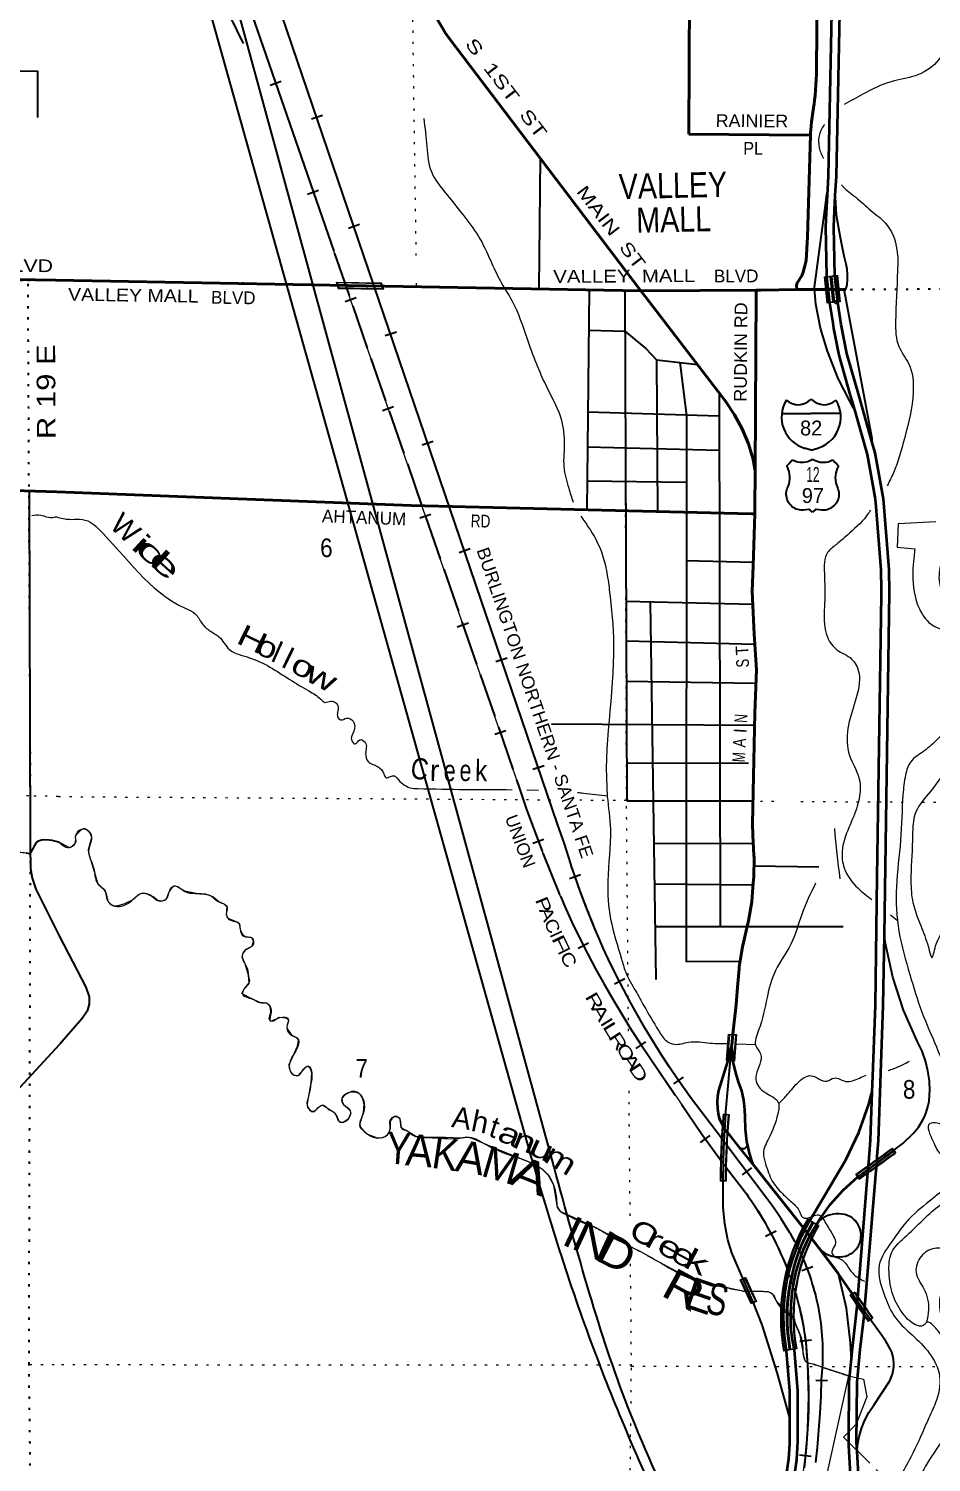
# Model space of a CAD drawing. Header units: feet. Extents: x -6 to 252658, y -374658 to -170635.
# Drawn here: x 125950 to 134456, y -353948 to -340437 of the extents above; entities that cross this region are included whole.
import ezdxf
from ezdxf.enums import TextEntityAlignment as Align

# ---------------------------------------------------------------- set-up
doc = ezdxf.new("R2010")
doc.units = ezdxf.units.FT
doc.header["$LTSCALE"] = 70
doc.header["$PDMODE"] = 32
doc.header["$PDSIZE"] = 35
for name, pattern in [('DOT_DASHED', [7.7, 5, -1.2, 0.3, -1.2]), ('DOTTED', [1.5, 0.3, -1.2]), ('LONG_DASHED', [7.5, 6, -1.5])]:
    doc.linetypes.add(name, pattern=pattern)
for name, color, linetype, lineweight in [('15', 7, 'Continuous', 25), ('16', 7, 'Continuous', 25), ('18', 7, 'Continuous', 35), ('19', 7, 'Continuous', 25), ('20', 7, 'Continuous', 35), ('21', 7, 'Continuous', 25), ('26', 7, 'Continuous', 40), ('27', 7, 'Continuous', 13), ('29', 7, 'Continuous', 25), ('34', 7, 'Continuous', 25), ('39', 7, 'Continuous', 13), ('44', 7, 'DOT_DASHED', 13), ('55', 7, 'Continuous', 13), ('56', 7, 'Continuous', 13), ('57', 7, 'Continuous', 13), ('58', 7, 'Continuous', 13), ('6', 7, 'DOTTED', 25), ('61', 7, 'Continuous', 13), ('63', 7, 'Continuous', 25), ('7', 7, 'DOTTED', 13)]:
    doc.layers.add(name, color=color, linetype=linetype, lineweight=lineweight)
doc.layers.add('41', color=7, linetype='Continuous')
doc.layers.add('54', color=7, linetype='Continuous')

msp = doc.modelspace()

# ---------------------------------------------------------------- linework, layer by layer
at = {"layer": '15'}
for p, q in [((133320.33, -343930.7), (133323.23, -343927.79)), ((133326.4, -343930.17), (133322.97, -343927.79)), ((133047.62, -344062.17), (133324.03, -344062.17)), ((133324.03, -344407.75), (133260.14, -344389.79)), ((133323.5, -344408.01), (133387.13, -344389.27))]:
    msp.add_line(p, q, dxfattribs=at)
msp.add_lwpolyline([(133599.39, -344062.17), (133323.5, -344062.17), (133324.03, -344062.17)], dxfattribs=at)
for centre, radius, start, end in [((133350.25, -344097.27), 306.13, 148.44436, 254.43378), ((133201.65, -343814.67), 165.66, 227.34304, 315.81144), ((133445.34, -343814.67), 165.66, 224.1889, 312.6938), ((133296.74, -344097.27), 306.13, 283.08087, 31.6248)]:
    msp.add_arc(centre, radius, start, end, dxfattribs=at)
at = {"layer": '16'}
msp.add_line((133336.47, -344493.08), (133336.19, -344493.28), dxfattribs=at)
for points in [[(133093.14, -344558.11), (133114.87, -344533.22), (133122.91, -344524.02), (133144.72, -344499.04)], [(133144.72, -344499.04), (133169.67, -344510.76), (133179.44, -344514.52), (133197.85, -344519.46), (133216.67, -344522.45), (133235.7, -344523.46), (133254.73, -344522.47), (133273.56, -344519.49), (133291.97, -344514.57), (133309.76, -344507.75), (133326.75, -344499.11), (133336.16, -344493.29)], [(133336.96, -344492.97), (133353.3, -344502.66), (133370.57, -344510.58), (133388.57, -344516.66), (133407.11, -344520.83), (133425.98, -344523.03), (133444.98, -344523.25), (133463.89, -344521.48), (133482.52, -344517.75), (133500.66, -344512.08), (133503.56, -344510.83), (133528.55, -344498.95)], [(133528.55, -344498.95), (133550.39, -344523.96), (133558.12, -344532.81), (133580.21, -344558.1)], [(133098.03, -344769.79), (133108.93, -344744.3), (133114.88, -344726.02), (133119.72, -344703.29), (133122.17, -344680.17), (133122.18, -344656.93), (133119.76, -344633.81), (133114.94, -344611.08), (133107.77, -344588.97), (133105.21, -344583.22), (133093.14, -344558.11)], [(133580.21, -344558.1), (133568.24, -344582.81), (133561.45, -344600.71), (133555.53, -344623.19), (133551.99, -344646.16), (133550.87, -344669.37), (133552.19, -344692.58), (133555.92, -344715.52), (133562.03, -344737.95), (133564.52, -344744.35), (133575.34, -344769.86)], [(133274.22, -344970.6), (133250.39, -344974.18), (133244.42, -344974.68), (133228.57, -344974.35), (133212.85, -344972.37), (133197.42, -344968.76), (133182.45, -344963.55), (133168.11, -344956.81), (133154.55, -344948.6), (133141.92, -344939.02), (133130.36, -344928.18), (133120, -344916.18), (133110.95, -344903.17), (133103.31, -344889.29), (133097.17, -344874.68), (133092.58, -344859.51), (133089.61, -344843.94), (133088.27, -344828.15), (133088.6, -344812.3), (133090.58, -344796.58), (133091.11, -344794.3), (133098.03, -344769.79)], [(133575.34, -344769.86), (133582.15, -344794.35), (133583.32, -344799.89), (133584.95, -344815.66), (133584.93, -344831.51), (133583.24, -344847.27), (133579.92, -344862.76), (133575, -344877.83), (133568.53, -344892.3), (133560.59, -344906.01), (133551.25, -344918.82), (133540.63, -344930.58), (133528.83, -344941.16), (133515.99, -344950.46), (133502.25, -344958.36), (133487.77, -344964.79), (133472.68, -344969.66), (133457.18, -344972.93), (133441.41, -344974.56), (133425.56, -344974.53), (133422.56, -344974.21), (133398.59, -344970.53)], [(133336.68, -344991.89), (133311.54, -344971.23), (133310.72, -344970.86), (133305.47, -344969.13), (133300.39, -344968.05), (133274.22, -344970.6)], [(133398.59, -344970.53), (133372.56, -344968.13), (133371.34, -344968.3), (133366.01, -344969.65), (133361.54, -344971.3), (133336.68, -344991.89)]]:
    msp.add_lwpolyline(points, dxfattribs=at)
at = {"layer": '18'}
for points in [[(133479.08, -341949.83), (133485.84, -341823.66), (133539.21, -339205.43), (133569.7, -337709.46), (133570.21, -337684.5), (133569.28, -337659.46), (133524.65, -336454.96), (133453.35, -335864.26)], [(133550.97, -342009.65), (133560.8, -341826.43), (133614.21, -339206.12), (133645.2, -337685.61), (133605.63, -336617.77)], [(133733.28, -344028.21), (133712.58, -343953.87), (133695.35, -343894.43), (133586.57, -343513.2), (133538.03, -343262.51), (133533.33, -343238.24), (133529.22, -343212.51), (133499.14, -343024.06), (133472.35, -342769.83), (133461.23, -342304.53), (133467.3, -342173.18), (133479.08, -341949.83)], [(133902.07, -344349.6), (133774.97, -343900.48), (133659.67, -343496.42), (133607.27, -343225.79), (133573.85, -343016.85), (133547.02, -342762.69), (133536.24, -342305.23), (133543.38, -342151.42), (133550.97, -342009.65)], [(133898.83, -350454.7), (133901.17, -350390), (133928.3, -349639.41), (133946.14, -348430.5), (133985.31, -345775.93), (133985.68, -345750.98), (133985.43, -345725.93), (133983.53, -345536.95), (133933.03, -344901.57), (133931.07, -344876.91), (133926.41, -344851.57), (133852.57, -344449.74), (133733.28, -344028.21)], [(134013.03, -348980.59), (134060.68, -345751.45), (134058.5, -345534.93), (134005.39, -344866.73), (133925.71, -344433.12), (133902.07, -344349.6)], [(133826.81, -352525.18), (133935.05, -351196.24), (133944.11, -351126.13), (133945.56, -351063.65), (133957.15, -350917.38), (134003.28, -349641.32), (134013.03, -348980.59)], [(133702.41, -352973.53), (133708.95, -352902.05), (133714.86, -352846.16), (133757.93, -352480.1), (133855.3, -351253.32), (133861.24, -351182.86), (133865.75, -351121.44), (133882.26, -350913.06), (133898.83, -350454.7)], [(133756.55, -353846.89), (133751.61, -353762.07), (133757.45, -353194.73), (133785.72, -352885.81), (133822.72, -352571.27), (133826.47, -352525.42)], [(133713.05, -354390.3), (133678.12, -353790.22), (133676.68, -353765.37), (133676.94, -353740.22), (133682.59, -353190.04), (133702.41, -352973.53)], [(133787.82, -354384.21), (133756.55, -353846.89)]]:
    msp.add_lwpolyline(points, dxfattribs=at)
at = {"layer": '19'}
for points in [[(133353.84, -342896.18), (133353.39, -342888.54), (133355.35, -342873.86), (133452.43, -342147.41), (133472.15, -341999.83), (133479.08, -341949.83)], [(133650.72, -342894.24), (133661.27, -342849.28), (133666.66, -342800.87), (133666.97, -342752.15), (133662.18, -342703.67), (133652.35, -342655.96), (133632.8, -342581.06), (133598.52, -342406.95), (133562.96, -342194.05), (133551.68, -342020.55), (133550.97, -342009.65)], [(133733.28, -344028.21), (133723.29, -344011.64), (133703.38, -343978.63), (133683.68, -343940.54), (133576.5, -343733.36), (133475.95, -343476.18), (133410.35, -343257.98), (133367.92, -343034.11), (133356.44, -342923.86), (133353.84, -342896.18)], [(133902.07, -344349.6), (133896.65, -344299.6), (133633.09, -342894.58)], [(134439.68, -350479.27), (134440.74, -350449.22), (134437.51, -350352.68), (134424.2, -350257.01), (134400.97, -350163.26), (134368.06, -350072.44), (134325.84, -349985.57), (134193.02, -349687.12), (134092.12, -349376.43), (134024.25, -349056.89), (134017.91, -349013.74), (134013.03, -348980.59)], [(134101.98, -351008.4), (134126.98, -350988.65), (134185.83, -350942.15), (134287.22, -350845.6), (134333.35, -350787.71), (134373.17, -350725.32), (134373.6, -350724.53), (134387.07, -350699.57), (134397.73, -350674.53), (134408.31, -350649.7), (134424.21, -350597.93), (134434.61, -350544.78), (134439.39, -350490.83), (134439.68, -350479.27)], [(133702.41, -352973.53), (133700.14, -352927.44), (133697.64, -352877.05), (133694.98, -352823.02), (133654.68, -352494.71), (133580.27, -352172.41)], [(133756.55, -353846.89), (133760.64, -353788.45), (133775, -353707.13), (133797.77, -353627.76), (133828.72, -353551.2), (133867.49, -353478.3), (133913.68, -353409.85), (134063.54, -353178.45), (134077.11, -353149.4), (134088.68, -353116.36), (134096.73, -353082.28), (134101.17, -353047.56), (134101.96, -353012.56), (134099.09, -352977.67), (134092.59, -352943.27), (134082.52, -352909.73), (134069.01, -352877.44), (134026.75, -352805.51), (133971.91, -352730.38), (133826.81, -352525.18)]]:
    msp.add_lwpolyline(points, dxfattribs=at)
at = {"layer": '20'}
for points in [[(133311.39, -351664.53), (133348.15, -351605.59), (133650.78, -351096.03), (133772.66, -350839.48), (133867.05, -350571.59), (133890.13, -350486.68), (133898.83, -350454.7)], [(133376.34, -351702.04), (133404.19, -351657.05), (133506.98, -351513.78), (133624.19, -351382.05), (133761.81, -351256.18), (134101.98, -351008.4)], [(133123.25, -353539.36), (133123.05, -353399.03), (133123.02, -353379.8), (133122.65, -353349.03), (133121.77, -353274.22), (133092.3, -352897.45), (133074.39, -352783.94), (133065.76, -352673.4), (133064.03, -352555.96), (133067.48, -352457.51), (133079.57, -352345.25), (133095.1, -352239.9), (133119.26, -352132.82), (133150.33, -352029.19), (133190.03, -351918.66), (133233.18, -351816.76), (133281.51, -351720.04), (133311.39, -351664.53)], [(133146.53, -354208.28), (133188.2, -353920.5), (133198.5, -353752.1), (133198, -353396.24), (133197.96, -353371.23), (133197.65, -353346.24), (133196.76, -353273.08), (133166.77, -352888.48), (133143.43, -352775.3), (133132.07, -352670.33), (133130.4, -352556.63), (133133.7, -352462.23), (133145.4, -352353.64), (133160.37, -352252.06), (133183.48, -352149.67), (133213.37, -352049.95), (133251.85, -351942.83), (133293.46, -351844.55), (133347.1, -351745.95), (133376.34, -351702.04)], [(133076.59, -354168.66), (133113.51, -353913.65), (133122, -353774.8), (133123.54, -353749.63), (133123.51, -353724.8), (133123.25, -353539.36)]]:
    msp.add_lwpolyline(points, dxfattribs=at)
at = {"layer": '21'}
for points in [[(133123.25, -353539.36), (133117.83, -353519.67), (133003.12, -353102.64), (132860.07, -352653.62), (132780.34, -352445.08), (132575.94, -351973.51), (132538.75, -351850.48), (132508.4, -351698.9), (132494.05, -351544.99), (132493.36, -351321.66), (132497.97, -351097.96), (132502.15, -350924.84), (132518.25, -350665.45), (132520.6, -350640.45), (132574.77, -350016.77)], [(133395.86, -351926.48), (133408.43, -351939.3), (133427.59, -351956.7), (133448.46, -351972.01), (133470.81, -351985.05), (133494.41, -351995.68), (133518.99, -352003.79), (133544.28, -352009.28), (133570.01, -352012.1), (133595.89, -352012.21), (133621.64, -352009.62), (133646.98, -352004.36), (133671.63, -351996.47), (133676.35, -351994.32), (133695.16, -351984.2), (133712.82, -351972.18), (133729.13, -351958.37), (133743.9, -351942.94), (133756.98, -351926.04), (133768.22, -351907.88), (133777.5, -351888.63), (133784.71, -351868.52), (133789.79, -351847.77), (133792.67, -351826.6), (133793.32, -351805.25), (133791.73, -351783.94), (133787.93, -351762.92), (133781.95, -351742.41), (133773.86, -351722.64), (133763.75, -351703.82), (133751.72, -351686.16), (133737.92, -351669.86), (133722.48, -351655.09), (133705.59, -351642.01), (133687.42, -351630.77), (133664.96, -351621.12), (133639.24, -351613.01), (133612.82, -351607.63), (133585.98, -351605.03), (133559.01, -351605.26), (133532.22, -351608.31), (133505.89, -351614.14), (133480.32, -351622.69), (133455.78, -351633.86), (133432.54, -351647.54), (133410.86, -351663.58), (133390.97, -351681.79)]]:
    msp.add_lwpolyline(points, dxfattribs=at)
at = {"layer": '26'}
for p, q in [((132171.73, -341430.21), (132183.53, -337561.9)), ((133305.54, -341438.99), (132171.73, -341430.21)), ((124054.67, -342768.1), (126203.21, -342806.19)), ((126203.21, -342806.19), (131718.12, -342906.48)), ((133353.84, -342896.18), (133187.55, -342895.83)), ((132574.77, -350016.77), (132583.74, -349913.54)), ((133580.27, -352172.41), (133395.86, -351926.48))]:
    msp.add_line(p, q, dxfattribs=at)
at = {"layer": '26', "lineweight": 35}
msp.add_line((132776.38, -351140.7), (132650.89, -350982.6), dxfattribs=at)
at = {"layer": '26'}
for points in [[(133187.55, -342895.83), (133186.27, -342856.68), (133192.81, -342830.52), (133205.88, -342808.73), (133221.12, -342786.94), (133234.19, -342765.15), (133247.26, -342730.28), (133253.15, -342707.31), (133260.1, -342683.36), (133275.51, -342620.08), (133289.1, -342399.56), (133316.46, -341438.92), (133317.03, -341418.74), (133319.3, -341388.92), (133324.88, -341315.46), (133349.2, -341161.68), (133351.46, -341147.37), (133356.23, -341111.68), (133362.25, -341066.54), (133374.82, -340863.95), (133395.75, -337721.64), (133395.01, -337577.27)], [(131718.12, -342906.48), (129908.53, -340521.96), (129878.39, -340477.61), (129734.25, -340235.11), (129705.44, -340186.64)], [(131718.12, -342906.48), (131743.16, -342906.33), (132806.02, -342899.79)], [(132795.97, -344599.54), (132790.22, -344570.77), (132775.39, -344496.64), (132732.55, -344350.16), (132674.64, -344208.97), (132602.29, -344074.6), (132516.29, -343948.54), (131761.85, -342964.11), (131718.12, -342906.48)], [(132795.97, -344599.54), (132805.89, -342921.67), (132806.02, -342899.79)], [(132806.02, -342899.79), (132848.45, -342899.53), (133187.55, -342895.83)], [(133353.84, -342896.18), (133523.06, -342895.4), (133633.09, -342894.58), (133650.72, -342894.24)], [(132792.2, -345009.98), (132793.83, -344961.72), (132795.97, -344599.54)], [(126214.19, -344803.15), (125598.88, -344783.1), (124090.81, -344733.97), (124057.45, -344732.86)], [(132792.2, -345009.98), (132762.24, -345009.25), (129553.64, -344930.9), (126214.19, -344803.15)], [(132583.74, -349913.54), (132615.18, -349634.39), (132630.61, -349469.34), (132643.9, -349296.82), (132645.78, -349279.41), (132677.61, -349088.14), (132729.84, -348857.59), (132732.98, -348844.4), (132764.94, -348666.17), (132778.09, -348485.57), (132782.67, -348428.55), (132784.63, -348249.18), (132782.3, -348226.1), (132774.54, -348040.52), (132770.35, -347926.09), (132792.66, -346888.58), (132807.03, -346478.92), (132786.9, -346144.32), (132767.29, -345737.65), (132775.63, -345498.86), (132792.2, -345009.98)], [(133395.86, -351926.48), (133244.99, -351731.11), (132776.38, -351140.7)]]:
    msp.add_lwpolyline(points, dxfattribs=at)
at = {"layer": '26', "lineweight": 35}
for points in [[(132650.89, -350982.6), (132558.23, -350865.86), (132514.41, -350815.86), (132514.41, -350815.86), (132463.48, -350718.09), (132450.06, -350663.97), (132442.38, -350608.75), (132440.5, -350553.03), (132444.47, -350497.42), (132454.22, -350442.53), (132537.38, -350169.74), (132574.77, -350016.77)], [(132722.23, -350949.71), (132716.34, -350923.5), (132703.02, -350809.48), (132701.69, -350694.69), (132699.65, -350622.87), (132688.71, -350534.43), (132668.59, -350447.61), (132639.51, -350363.38), (132612.09, -350278.35), (132587.43, -350172.33), (132574.77, -350016.77)], [(132776.38, -351140.7), (132765.42, -351107.66), (132741.5, -351035.5), (132722.23, -350949.71)], [(133826.81, -352525.18), (133709.27, -352358.94), (133693, -352333.94), (133580.27, -352172.41)]]:
    msp.add_lwpolyline(points, dxfattribs=at)
at = {"layer": '26', "lineweight": 25}
msp.add_lwpolyline([(132650.89, -350982.6), (132658.43, -350986.27), (132660.17, -350986.22), (132663.92, -350988.19), (132667.86, -350989.75), (132671.94, -350990.9), (132676.12, -350991.62), (132680.35, -350991.89), (132684.59, -350991.72), (132688.79, -350991.11), (132692.89, -350990.06), (132696.87, -350988.59), (132700.67, -350986.71), (132704.26, -350984.44), (132707.58, -350981.82), (132710.62, -350978.85), (132713.33, -350975.59), (132715.68, -350972.06), (132717.65, -350968.31), (132719.22, -350964.37), (132720.37, -350960.29), (132721.08, -350956.11), (132722.23, -350949.71)], dxfattribs=at)
at = {"layer": '29'}
for p, q in [((130768.28, -341654.86), (130756.94, -342889)), ((131232.14, -342897.64), (131208.43, -344971.31)), ((131566.96, -342903.73), (131586.63, -347712.63)), ((131864.85, -343557.73), (131874.04, -344987.56)), ((132455.94, -343869.79), (132464.43, -348897.79)), ((131218.98, -344048.54), (132456.3, -344084.67)), ((131215.22, -344376.93), (132456.85, -344409.38)), ((131211.54, -344698.87), (132145.88, -344711.19)), ((132142.98, -345448.26), (132776.81, -345464.08)), ((132773.29, -345862.16), (131577.3, -345835.44)), ((131806.94, -345840.57), (131859.12, -349396.13)), ((131580.47, -346205.7), (132792.49, -346237.25)), ((132802.51, -346607.82), (131579.66, -346590.24)), ((130875.52, -346987.41), (132790.24, -347001.17)), ((132731.68, -347361.67), (131585.19, -347360.28)), ((131586.63, -347712.63), (132765.86, -347712.63)), ((131840.27, -348111.68), (132777.69, -348115.85)), ((132783.8, -348325.43), (133396.09, -348335.06)), ((131845.91, -348495.83), (132776.64, -348505.48)), ((131851.81, -348897.79), (133625.7, -348897.79))]:
    msp.add_line(p, q, dxfattribs=at)
for points in [[(123382.52, -340828.71), (126032.4, -340835.74), (126032.4, -341274.71)], [(131227.78, -343278.99), (131567.57, -343287.75), (131766.37, -343450.29), (131864.85, -343557.73), (132250.99, -343602.36)], [(132085.84, -343583.27), (132148.36, -344080.86), (132143.85, -349227.25), (132654.77, -349225.37)], [(125954.79, -344794.7), (125963.66, -348142.04), (125968.39, -348352.29), (125983.11, -348442.52), (126015.61, -348546.01), (126237.21, -348987.01)], [(103443.07, -350458.71), (105977.35, -350457.57), (106026.67, -350433.81), (106050.49, -350394.36), (106064.41, -350266.09), (106068.61, -349189.71), (106092.86, -349150.96), (106121.3, -349129.82), (106167.18, -349125.62), (106290.06, -349122.07), (109909.09, -349109.01), (118043.28, -349074.27), (118050.26, -347726.82), (120708.99, -347688.08), (120701.99, -350420.9), (125869.41, -350412.96), (126242.83, -350007.72)], [(126237.21, -348987.01), (126489.84, -349469.55), (126518.3, -349562.43), (126521.08, -349629.28), (126500.01, -349695.13), (126453.95, -349763.63), (126242.83, -350007.72)]]:
    msp.add_lwpolyline(points, dxfattribs=at)
at = {"layer": '34'}
for p, q in [((130901.01, -351167.33), (126177.77, -333872.18)), ((126159.3, -334827.42), (128824.19, -342532.54)), ((130690.56, -351087.74), (126165.4, -334936.16)), ((128225.27, -340967.87), (128329.8, -340931.71)), ((128719.17, -341254.31), (128614.47, -341289.96)), ((128577.7, -341994.87), (128682.24, -341958.72)), ((129066.72, -342282.97), (128962.02, -342318.63)), ((129414.84, -343297.1), (129310.13, -343332.76)), ((129762.39, -344325.77), (129657.68, -344361.43)), ((130110.5, -345339.9), (130005.79, -345375.56)), ((130458.05, -346368.57), (130353.34, -346404.22)), ((130806.16, -347382.7), (130701.46, -347418.35)), ((131150.16, -348411.56), (131046.08, -348448.99)), ((131567.75, -349390.41), (131469.37, -349440.96)), ((132117.19, -350317.1), (132026.83, -350380.89)), ((132760.31, -351172.72), (132672.09, -351239.44)), ((133338.43, -352105), (133235.03, -352144.29)), ((133478.1, -353179.35), (133367.54, -353175.94))]:
    msp.add_line(p, q, dxfattribs=at)
at = {"layer": '34', "lineweight": 13}
for p, q in [((131805.23, -350140.28), (132291.61, -350856.18)), ((132906.76, -351459.37), (132187.83, -350508.78))]:
    msp.add_line(p, q, dxfattribs=at)
for points in [[(130934.55, -347933.76), (128290.73, -340170.25), (126152.69, -333737.46)], [(126159.37, -334830.94), (130571.37, -347587.62), (130640, -347794.26)]]:
    msp.add_lwpolyline(points, dxfattribs=at)
at = {"layer": '34'}
for points in [[(127974.67, -340576.83), (127850.19, -340326.52), (126175.21, -334192.13)], [(132477.21, -350893.23), (132186.94, -350509.44), (132148.6, -350456.28), (132066.89, -350340.53), (131986.84, -350222.34), (131909.83, -350102.97), (131834.33, -349982.99), (131760.51, -349860.61), (131689.26, -349738.07), (131619.98, -349613.88), (131553.43, -349487.73), (131488.7, -349361.75), (131437, -349256.4), (131407.84, -349195.1), (131364.07, -349100.86), (131321.96, -349005.93), (131281.84, -348909.56), (131256.7, -348848.66), (131200.31, -348707.32), (131147, -348564.12), (131095.62, -348421.25), (131061.93, -348322.06), (131057.02, -348305.97), (130997.57, -348119.84), (130933.5, -347934.12), (128289.68, -340170.61)], [(133170.97, -351870.03), (133169.03, -351866.33), (133150.49, -351832.43), (133131.07, -351798.79), (133123.24, -351785.75), (133082.18, -351719.05), (133039.43, -351653.06), (132996.19, -351587.94), (132951.89, -351523.64), (132905.87, -351460.03), (132529.92, -350962.94)], [(133425.13, -352713.55), (133421.3, -352674.9), (133416.58, -352636.51), (133411.39, -352598.14), (133405.49, -352559.93), (133398.8, -352521.67), (133391.54, -352483.75), (133383.66, -352445.67), (133375.02, -352408.03), (133365.77, -352370.24), (133355.76, -352332.9), (133345.25, -352295.58), (133334.16, -352258.6), (133322.28, -352221.58), (133309.64, -352185), (133296.6, -352148.66), (133282.77, -352112.25), (133268.48, -352076.38), (133253.5, -352040.66), (133251.25, -352035.63)], [(133367.94, -353948.94), (133368.1, -353947.74), (133382.97, -353806.97), (133396.28, -353645.55), (133407.71, -353485.01), (133416.38, -353324.4), (133421.37, -353162.72), (133423.83, -353139.13), (133427.46, -353100.49), (133430.1, -353061.92), (133432.33, -353023.06), (133433.87, -352984.36), (133434.6, -352945.62), (133434.65, -352907.01), (133434.1, -352868.25), (133433.05, -352829.52), (133431, -352790.86), (133428.47, -352752.23), (133425.13, -352713.55)]]:
    msp.add_lwpolyline(points, dxfattribs=at)
at = {"layer": '34', "lineweight": 13}
for centre, radius, start, end in [((154239.1, -339065.6), 25161.61, 200.29804, 202.54009), ((120342.96, -351655.23), 11226.36, 17.27367, 19.35948), ((139330.56, -345561.79), 8716.08, 198.46032, 202.58422), ((139585.36, -344813.41), 9429, 204.41487, 214.39847), ((136802.34, -346648.03), 5964.67, 202.27684, 205.92683), ((138775.59, -345715.25), 8147.18, 205.75909, 216.04118), ((150479.78, -337681.75), 22458.3, 215.91734, 217.72304), ((130031.99, -353333.12), 3294.26, 17.26719, 35.44409), ((129286.04, -354110.57), 4487.59, 31.01583, 36.21276), ((131214.97, -352919.47), 2220.87, 353.71006, 30.32239), ((130380.49, -353169.19), 2912.25, 6.91576, 16.29451), ((128020.34, -353334.44), 5276.49, 330.41722, 5.61105), ((124184.11, -352930.27), 9241.28, 353.67817, 358.55826)]:
    msp.add_arc(centre, radius, start, end, dxfattribs=at)
at = {"layer": '34'}
for points in [[(132417.7, -355443.38), (132095.59, -354787.83), (131649.93, -353807.73), (131317.81, -352992.22), (130992.51, -352067.65), (130690.54, -351085.73)], [(132429.99, -355243.56), (132164.48, -354696.9), (131595.91, -353423.62), (131235.14, -352355.96), (130901.01, -351167.33)]]:
    msp.add_spline(points, degree=3, dxfattribs=at)
at = {"layer": '39'}
for p, q in [((130644.36, -347608.48), (130754.64, -347612.35)), ((134070.88, -348788.01), (134134.3, -348839.44)), ((132615.24, -350003.76), (132803.34, -350009.11))]:
    msp.add_line(p, q, dxfattribs=at)
for points in [[(134499.01, -345084.85), (134142.12, -345101.98), (134133.83, -345323.04), (134300.42, -345337.67)], [(133675.7, -353133.62), (133395.72, -354398.83), (133339.37, -354653.62)]]:
    msp.add_lwpolyline(points, dxfattribs=at)
for points in [[(132895.84, -327256.21), (132939.1, -327285.23), (133183.04, -327443.84), (133453.81, -327698.65), (133610.69, -328008.68), (133693.76, -328369.57), (133660.95, -328789.72), (133614.79, -329041.23), (133491.57, -329184.92), (133426.17, -329285.93), (133431.46, -329448.61), (133505.24, -329648.87), (133614.46, -330019.58), (133669.29, -330105.49), (133880.77, -330218.17), (134106.89, -330405.07), (134408.5, -330756.04), (134636.81, -330967.02), (134928.96, -331135.26), (135115.83, -331177.85), (135213.96, -331158.92), (135215.57, -331108.68), (135277.37, -331059.94), (135435.97, -331078.66), (135653.7, -331219.42), (135948.19, -331429.83), (136172.78, -331679.01), (136283.31, -331961.32), (136244.86, -332172.58), (136152.25, -332384.32), (136087.48, -332565.68), (136078.92, -333007.71), (136110.87, -333499.62), (136136.07, -333644.05), (136197.49, -333802.22), (136252.84, -333954.42), (136262.47, -334159.25), (136334.23, -334357.51), (136415.19, -334451.24), (136467.28, -334442.75), (136462.08, -334292.13), (136484.6, -334095.06), (136456.41, -333826.11), (136428.42, -333581.26), (136426.66, -333358.29), (136382.98, -333159.78), (136353.25, -332949.1), (136386.76, -332874.48), (136446.22, -333038.7), (136496.02, -333251.22), (136528.07, -333500.05), (136548.33, -333781.12), (136539.12, -334140.8), (136553.45, -334433.97), (136637.97, -334724.54), (136707.39, -335135.77), (136652.65, -335572.17), (136542.96, -335906.6), (136379.84, -336078.76), (136110.44, -336253.85), (135845.83, -336527.33), (135595.36, -336814.75), (135264.59, -337092.82), (135067.88, -337329.56), (135015.18, -337514.83), (135059.12, -337745.48), (135173.25, -337975.52), (135383.19, -338146.48), (135616.5, -338228.85), (135757.51, -338305.98), (135844, -338337.38), (135875.93, -338317.01), (135851.61, -338285.08), (135799.01, -338227.27), (135724.42, -338179.7), (135675.88, -338127.89), (135707.76, -338101.5), (135773.96, -338102.94), (135864.8, -338176.48), (135985.97, -338281.91), (136115.72, -338457.58), (136196.77, -338561.35), (136268.98, -338817.87), (136372.02, -339168.54), (136381.51, -339610.42), (136318.61, -340028.82), (136248.52, -340553.75)], [(134207.24, -338072.23), (134238.47, -338473.74), (134161.1, -338838.02), (134128.74, -339059.28), (134267.11, -339311.22), (134449.51, -339550.71), (134551.18, -339726.62), (134576.65, -339905.2), (134558.27, -340118.3), (134570.43, -340389.4), (134585.98, -340582.12), (134505.08, -340751.57), (134305.51, -340879.85), (134077.3, -340936.05), (133809.46, -341054.88), (133635.41, -341151.42)], [(136248.52, -340553.75), (136181.1, -340907.89), (136158.91, -341147.15), (136113.95, -341296.19), (136109.21, -341458.96), (135976.61, -341685.1), (135818.38, -341969.72), (135664.87, -342342.69), (135544.72, -342622.96), (135449.96, -342816.63), (135410.32, -343132.37), (135447.18, -343483.61), (135539.5, -343745.99), (135561.1, -343942.68), (135540.98, -344189.95), (135569.2, -344462.91), (135644.64, -344618.96), (135776.93, -344607.78), (135898.17, -344466.11), (135910.88, -344297.25), (135907, -344058.22), (135847.53, -343892), (135828.34, -343747.52), (135815.56, -343653.21), (135845.63, -343650.94), (135884.51, -343749.04), (135953.98, -343911.17), (136013.5, -344083.42), (136047.39, -344312.15), (136052.93, -344506.96), (135980.08, -344680.36), (135823.5, -344918.76), (135642.38, -345097.1), (135359.84, -345131.68), (134850.59, -345158.16), (134684.44, -345199.77), (134581.52, -345375.43), (134532.69, -345542.59), (134550.14, -345721.23), (134661.44, -345846.84), (134808.61, -345942), (134907.72, -346047.62), (134943.08, -346208.03), (134956.33, -346617.73), (134904.24, -346881.35), (134745.96, -347157.93), (134444.78, -347628.6), (134311.84, -347812.56), (134277.89, -348086.06), (134262.87, -348471.9), (134282.48, -348670.62), (134366.65, -348916.99), (134436.47, -349123.31), (134459.05, -349189.41), (134496.3, -349080.6), (134609.19, -348896.82), (134750.4, -348744.94), (134904.23, -348667.27), (135020.04, -348599.98), (135069.55, -348519.2), (135131.27, -348398.86)], [(129673.41, -341283.34), (129701.56, -341548.28), (129747.61, -341792.97), (129869.37, -341972.72), (130039.55, -342188.22), (130185.54, -342389.86), (130303.73, -342625.9), (130391.42, -342809.96), (130503.23, -342999.85), (130646.46, -343360.22), (130828.5, -343808.65), (130957.05, -344086.78), (130997.05, -344327.5), (130992.91, -344566.6), (131038.61, -344767.1), (131079.48, -344897.48)], [(133449.45, -341338.69), (133441.27, -341348.57), (133398.78, -341557.86), (133437.79, -341659.58)], [(133609.5, -341907.58), (133619.7, -341920.34), (133742.86, -342023.75), (133886.27, -342151.08), (134021.56, -342266.43), (134131.87, -342520.62), (134137.43, -342717.44), (134119.14, -343197.73), (134149.05, -343430.51), (134242.6, -343594.43), (134284.81, -343861.25), (134201.99, -344297.9), (134098.24, -344622.23), (134039.97, -344743.92)], [(125979.52, -345025.97), (126064.29, -345021.27), (126118.53, -345037.23), (126192.81, -345039.1), (126204.85, -345037.07), (126215.26, -345038.09)], [(126215.26, -345038.09), (126333.43, -345060.73), (126429.7, -345059.9), (126530.21, -345087.16), (126600.86, -345144.81), (127429.16, -345901.07), (127517.8, -345950.53), (127582.69, -346040.37), (127657.46, -346112.05), (127742.14, -346167.57), (127841.36, -346287.25), (128022.47, -346362.03), (128409.2, -346569.64), (128590.57, -346678.57), (128701.5, -346755.96), (128741.85, -346785.74), (128795.9, -346773.23), (128844.18, -346790.89), (128866.56, -346830.88), (128860.92, -346879.14), (128861.27, -346923.33), (128889.56, -346951.21), (128945.6, -346934.66), (129008.01, -346964.25), (129012.74, -347056.62), (128993.4, -347147.19), (129027.73, -347177.03), (129069.55, -347138.5), (129119.88, -347162.17), (129124.71, -347266.6), (129147.37, -347342.74), (129242.03, -347392.15), (129296.72, -347459.98), (129317.06, -347495.97), (129359.08, -347483.55), (129397.15, -347479.2), (129421.4, -347501.09), (129542.49, -347590.1), (129616.01, -347597.84), (130506.99, -347608.48)], [(131151.27, -345031.97), (131226.04, -345137.13), (131346.19, -345367.13), (131393.69, -345541.49), (131421.22, -345726.08), (131461.37, -346242.02), (131402.41, -347672.88), (131430.9, -347979.99), (131406.67, -348470.38), (131433.57, -348829.74), (131536.28, -349204.69), (131573.04, -349322.71), (131669.78, -349506.52), (131747.18, -349645.82), (131884.55, -349878), (131960, -349976.67), (132034.52, -350007.82), (132166.74, -349988.6), (132373.4, -349996.87), (132536.24, -350001.51)], [(133880.68, -344975.69), (133864.54, -345001.92), (133683.51, -345192.32), (133558, -345299.87), (133478.34, -345372.88), (133447.78, -345568), (133450.02, -345853.25), (133458.08, -346112.33), (133565.78, -346290.2), (133704.86, -346377.39), (133772.04, -346503.37), (133738.07, -346774.87), (133669.89, -347032.6), (133683.91, -347285.6), (133773.83, -347497.77), (133757.87, -347763.09), (133679.22, -347964.65), (133614.8, -348190.21), (133634.07, -348344.73), (133761.92, -348534.47), (133895.26, -348643.67)], [(134300.42, -345337.67), (134280.27, -345580.92), (134342.98, -345903.82), (134474.6, -346063.4), (134649.71, -346140.24), (134742.75, -346239.88), (134820.14, -346387.88), (134822.03, -346628.93), (134693.81, -346903.25), (134517.08, -347129.77), (134385.61, -347245.41), (134262.03, -347344.91), (134212.87, -347469.89), (134188.27, -347656.93), (134165.56, -348085.02), (134126.88, -348523.3), (134150.23, -348942.96), (134253.73, -349351.89), (134366.82, -349704.48), (134626.75, -350367.19), (134708.81, -350599.52), (134765.98, -350727.6), (134706.55, -350822.53), (134602.04, -350795.31), (134509.43, -350751.91), (134439.27, -350756.53), (134472.67, -350922.98), (134545.8, -351040.88), (134694.39, -351061.7), (134867.14, -351094.36), (134927.83, -351160.13), (134898.58, -351266.86), (134814.71, -351313.78), (134652.49, -351345.32), (134466.88, -351463.43), (134247.74, -351652.15), (134076.99, -351874.6), (133964.34, -352088.51), (134018.82, -352385.36), (134118.69, -352587.4), (134252.17, -352726.88), (134417.95, -352894.2), (134527.93, -353106.2), (134503.86, -353361.54), (134431.06, -353529.93)], [(131121.89, -347634.49), (131177.52, -347640.66), (131406.38, -347666.81)], [(125313.38, -347910.81), (125333.47, -347920.8), (125339.52, -347934.84), (125341.55, -347944.88), (125353.69, -347991.01), (125347.86, -348083.35), (125350.02, -348157.61), (125374.14, -348171.61), (125396.3, -348207.69), (125420.39, -348211.66), (125440.48, -348215.64), (125490.63, -348199.49), (125534.7, -348149.23), (125574.76, -348107.01), (125616.92, -348108.94), (125649.1, -348136.98), (125661.25, -348189.14), (125659.33, -348229.28), (125707.52, -348235.21), (125745.61, -348211.06), (125755.64, -348207.02), (125799.8, -348200.93), (125924.27, -348204.7), (125958.41, -348208.65), (125984.45, -348178.5), (126016.45, -348120.24), (126026.45, -348102.15), (126046.49, -348090.07), (126102.68, -348077.93), (126164.92, -348083.84), (126232.08, -348098.78)], [(126232.07, -348098.78), (126327.64, -348152.5), (126387.52, -348115.83), (126394.93, -348037.42), (126470.67, -347976.5), (126539.32, -348034.16), (126531.91, -348112.57), (126514.48, -348191.07), (126561.82, -348345.35), (126599.06, -348489.67), (126671.86, -348565.38), (126702.75, -348667.57), (126761.21, -348705.24), (126921.26, -348653.64), (127011, -348586.57), (127111.48, -348611.82), (127174.02, -348657.49), (127244.09, -348640.81), (127279.54, -348558.14), (127319.32, -348515.61), (127422.02, -348566.96), (127518.45, -348586.22), (127608.76, -348593.48), (127673.1, -348613.01), (127727.61, -348658.75), (127783.96, -348682.37), (127818.24, -348706.18), (127812.7, -348766.5), (127821.09, -348812.63), (127877.53, -348848.31), (127929.82, -348865.94), (127942.26, -348918.06), (127976.92, -348990.08), (128057.29, -349007.47), (128059.85, -349077.76), (127982.01, -349126.65), (127964.54, -349201.13), (128003.25, -349277.13), (128021.99, -349365.36), (128028.47, -349423.56), (127994.73, -349470.06), (127963.15, -349534.62), (128057.79, -349582.02), (128126.24, -349613.57), (128208.59, -349628.93), (128233.27, -349707.07), (128223.86, -349785.5), (128315.9, -349756.58), (128396.25, -349771.96), (128382.83, -349850.42), (128435.59, -349928.32), (128487.95, -349955.99), (128468.75, -350064.64), (128409.5, -350181.66), (128428.34, -350281.95), (128486.67, -350303.54), (128540.35, -350242.81), (128586.26, -350214.29), (128616.86, -350280.32), (128609.6, -350376.81), (128590.39, -350485.46), (128575.12, -350584.03), (128629.76, -350645.83), (128677.58, -350605.24), (128719.53, -350582.79), (128771.9, -350619.6)], [(133364.43, -348489.68), (133234.37, -348784.1), (133132.27, -349064.22), (132987.8, -349312.56), (132907.56, -349566.38), (132827.76, -349876.44), (132800.82, -350021.31), (132845.56, -350099.27), (132840.3, -350195.75), (132804.97, -350294.49), (132811.63, -350376.8), (132922.78, -350482.31), (133009.55, -350549.87), (133008.45, -350664.39), (132924.01, -350894.13), (132872.95, -351033.18), (132893.81, -351135.46), (132957.26, -351297.63), (133052.46, -351415.34), (133141.35, -351496.94), (133214.25, -351584.71), (133240.73, -351636.71), (133284.66, -351645.95), (133390.99, -351615.33), (133467.93, -351707.07), (133535, -351819), (133553.56, -351883.12), (133523.96, -351945.65), (133520.23, -351981.84), (133604.9, -352035.36), (133677.75, -352117.1), (133724.35, -352176.96), (133825.13, -352240.38)], [(134048.24, -350254.93), (134102.23, -350237.11), (134250.11, -350167.54)], [(133019.15, -350566.1), (133091.33, -350490.9), (133194.7, -350373.5), (133324.53, -350304.08), (133471.35, -350355.04), (133539.32, -350326.33), (133647.88, -350357.54), (133778, -350326.29), (133840.41, -350299.34)], [(128782.99, -350626.75), (128834.45, -350658.14), (128881.24, -350742.11), (128959.24, -350713.31), (128982.69, -350634.76), (128914.01, -350573.08), (128903.52, -350514.91), (128977.29, -350458.02), (129063.66, -350473.35), (129112.59, -350575.38), (129101.26, -350663.87), (129069.99, -350768.61), (129128.75, -350844.44), (129237.43, -350891.72), (129329.45, -350860.79), (129356.96, -350788.23), (129354.51, -350732.01), (129388.29, -350691.54), (129440.52, -350701.13), (129469.42, -350805.35), (129507.63, -350819.08), (129556.05, -350854.82), (129610.41, -350880.47), (129712.76, -350887.63), (130013.66, -350893.07), (130099.84, -350884.29), (130264.89, -350957.2), (130621.01, -351098.78), (130782.11, -351179.76), (130865.07, -351271.45), (130910.07, -351383.56), (130924.93, -351487.9)], [(128771.9, -350619.6), (128776, -350622.48), (128782.99, -350626.75)], [(134961.67, -351382.83), (134891.63, -351403.52), (134701.35, -351437.3), (134555.51, -351510.88), (134404.06, -351636.74), (134224.91, -351811.05), (134081.77, -351972.99), (134057.14, -352156.02), (134094.97, -352376.67), (134196.67, -352556.6), (134307.74, -352652.07), (134378, -352659.5), (134415.85, -352627.03), (134476.29, -352660.66), (134547.2, -352750.45), (134622.13, -352842.22), (134680.53, -352871.85), (134661.74, -352777.59), (134598.76, -352675.68), (134539.48, -352533.56), (134548.05, -352348.66), (134613.08, -352201.45), (134642.41, -352104.77), (134629.59, -352004.44), (134633.21, -351954.18), (134703.39, -351951.57), (134798.83, -351846.28), (134832.22, -351755.6), (134887.6, -351656.68), (134975.33, -351589.63), (135048.56, -351464.45), (135051.78, -351363.98), (134961.67, -351382.83)], [(130924.93, -351487.9), (130933.4, -351544.08), (131044.38, -351629.5), (131169.19, -351686.69), (131299.98, -351739.8), (131416.84, -351807.1), (131656.5, -351931.6), (131882.11, -352054.21), (132154.05, -352202.53), (132369.19, -352268.99), (132552.01, -352307.59), (132699.96, -352337.55)], [(134639.55, -351947.65), (134484.6, -351931.35), (134360.84, -352006.75), (134311.86, -352155.83), (134385.31, -352313.9), (134428.98, -352510.4), (134408.96, -352627.43)], [(132699.96, -352337.55), (132877.18, -352336.93), (132955.57, -352358.36), (132992.17, -352422.33), (133165.28, -352593.96)], [(133165.28, -352593.96), (133166.14, -352609.67), (133217.31, -352739.81), (133244.48, -352880.2), (133265.39, -352988.5), (133361.98, -353027.84), (133460.53, -353063.16), (133557.06, -353094.47), (133675.7, -353133.62)], [(134431.06, -353529.93), (134405.36, -353589.39), (134263.37, -353897.98), (134061.72, -354271.36), (133881.96, -354622.46), (133725.88, -354796.7)], [(134678.08, -353581.02), (134477.71, -353861.98), (134196.82, -354362.61), (133941.51, -354798.73), (133753.61, -355024.52)]]:
    msp.add_spline(points, degree=3, dxfattribs=at)
at = {"layer": '44'}
for points in [[(128643.65, -350638.75), (128616.48, -350642.77), (128580.86, -350605.84), (128576.03, -350567.14), (128610.74, -350369.93), (128616.77, -350277.83), (128604.81, -350236.16), (128585.01, -350213.56), (128555.7, -350227.74), (128485.9, -350304.01), (128452.2, -350301.33), (128422.48, -350273.52), (128407.27, -350236.57), (128405.9, -350197.6), (128438.71, -350122.02), (128482.84, -350026.22), (128491.51, -349974.06), (128483.66, -349949.63), (128433.77, -349926.35), (128385.52, -349856.12), (128388.34, -349822.08), (128402.61, -349781.05), (128376.33, -349760.56), (128310.03, -349757.22), (128256.95, -349789.19), (128229.49, -349790.08), (128215.99, -349766.8), (128232.82, -349703.63), (128224.1, -349651.67), (128195.19, -349620.19), (128127.76, -349614.22), (128026.34, -349567.93), (127958.7, -349529.04), (127981.35, -349487.18), (128026.7, -349429.78), (128020.6, -349357.93), (127991.12, -349249.73), (127962.63, -349188.48), (127968.94, -349154.9), (127998.17, -349110.48), (128055.27, -349082.82), (128068.06, -349036.77), (128053.08, -349004.03), (127993.52, -348999.98), (127970.25, -348978.95), (127950.14, -348938.01), (127934.79, -348873.88), (127923.84, -348860.8), (127829.14, -348822.13), (127813.28, -348788.33), (127821.45, -348714.38), (127792, -348686.17), (127740.76, -348665), (127683.77, -348619.7), (127657.47, -348606.12), (127615.66, -348594.51), (127527.46, -348587.29), (127418.62, -348566.08), (127356.28, -348525.91), (127328.36, -348514.68), (127300.17, -348529.34), (127273.44, -348568.66), (127244.42, -348640.46), (127225.01, -348654.08), (127197.38, -348660.73), (127165.68, -348653.44), (127121.54, -348617.69), (127073.48, -348595.24), (127049.82, -348587.9), (127024.07, -348584.9), (127004.25, -348588.71), (126982.94, -348601.72), (126931.52, -348647.49), (126852.18, -348685.97), (126803.33, -348701.31), (126762.41, -348705.29), (126733.98, -348696.04), (126702.03, -348666.7), (126689.81, -348643.13), (126676.42, -348574.27), (126663.21, -348554.54), (126605.49, -348503.08), (126579.04, -348413.45), (126517.85, -348208.16), (126514.48, -348173.38), (126546.36, -348059.96), (126528.59, -348019.42), (126503.59, -347992.33), (126480.06, -347978.15), (126465.74, -347976.78), (126445.47, -347985.49), (126400.95, -348030.37), (126391.36, -348042.68), (126388.36, -348054.93), (126391.41, -348075.01), (126395.03, -348098.24), (126389.33, -348113.76), (126350.42, -348151.3), (126338.04, -348155.17), (126329.28, -348153.34), (126232.15, -348098.82)], [(133675.7, -353133.62), (133389.09, -353037.75), (133357.03, -353026.24), (133293.3, -353013.73), (133269.11, -352997.77), (133258.87, -352956.45), (133219.34, -352750.27), (133177.69, -352646.62), (133160.79, -352589.51), (132998.1, -352428.21), (132958.6, -352360.74), (132919.38, -352341.62), (132867.4, -352336.96), (132697.31, -352337.03), (132620.23, -352321.63), (132239.33, -352237.49), (132088.28, -352166.81), (131520.68, -351860.68), (131298.19, -351738.93), (130963.41, -351587.65), (130934.25, -351547.8), (130897.08, -351335.48), (130848.76, -351245.73), (130783.79, -351180.81), (130668.25, -351119.16), (130369.97, -350999.12), (130130.11, -350894.8), (130079, -350882.13), (130021.32, -350892.77), (129877.89, -350887.84), (129877.89, -350887.84), (129715.64, -350887.72), (129599.2, -350877.77), (129507.63, -350819.08), (129459.37, -350794.49), (129449.63, -350715.12), (129419.01, -350689.45), (129395.3, -350688.3), (129370.38, -350710.48), (129354.6, -350731.74), (129354.99, -350801.05), (129339.03, -350849.63), (129304.29, -350879.77), (129276.49, -350890.31), (129237.81, -350891.77), (129146.09, -350857.04), (129085, -350804.83), (129074.15, -350787.27), (129069.99, -350765.18), (129104.48, -350646.86), (129112.59, -350576.09), (129095.45, -350513.39), (129075.42, -350485.76), (129044.04, -350459.58), (129022.88, -350453.08), (128992.77, -350453.68), (128935.61, -350480.63), (128900.94, -350520.35), (128900.94, -350520.35), (128902.23, -350547.35), (128915.41, -350575.38), (128976.85, -350624.98), (128984.56, -350657.4), (128959.48, -350713.04), (128919.97, -350740.62), (128886.83, -350744.69), (128873.97, -350734.67), (128853.89, -350683.76), (128838.31, -350660.95), (128751.49, -350605.26), (128716.9, -350581.38), (128686.01, -350598.5), (128643.65, -350638.75)], [(133675.7, -353133.62), (133817.13, -353163.21), (133847.21, -353330.88), (133748.37, -353588.18), (133627.83, -353709.72), (134124.08, -354203.67), (134159.3, -354301.26), (134149.24, -354331.3)]]:
    msp.add_lwpolyline(points, dxfattribs=at)
at = {"layer": '44', "lineweight": 25}
msp.add_lwpolyline([(125926.25, -348204.84), (125953.79, -348209.34), (125965.14, -348205.63), (125973.9, -348196.74), (126023.96, -348106.62), (126030.51, -348097.46), (126042.75, -348091.4), (126069.27, -348082.73), (126100.64, -348077.94), (126100.64, -348077.94), (126141.62, -348080), (126166.39, -348084.17), (126166.39, -348084.17), (126232.23, -348098.86)], dxfattribs=at)
at = {"layer": '55'}
msp.add_line((133535.43, -343016.16), (133509.95, -342767.47), dxfattribs=at)
for points in [[(133473.26, -343022.53), (133447.78, -342773.83), (133572.13, -342761.1), (133597.61, -343009.79)], [(133502.8, -342776.23), (133456.54, -342780.97), (133480.4, -343013.75), (133526.65, -343009.02)], [(133564.98, -342769.86), (133518.71, -342774.6), (133542.57, -343007.38), (133588.84, -343002.64)]]:
    msp.add_lwpolyline(points, close=True, dxfattribs=at)
msp.add_ellipse((144650.48, -354917.02), major_axis=(9178.09, -12917.47), ratio=0.491697, start_param=3.84426929, end_param=3.88403506, dxfattribs=at)
msp.add_point((133562.79, -343013.36), dxfattribs=at)
at = {"layer": '56'}
for p, q in [((134108.86, -351030.78), (134084.5, -350998.16)), ((134086.24, -350987.1), (134119.89, -351032.17)), ((133776.01, -351278.18), (133744.22, -351233.3)), ((133754.76, -351234.36), (133778.3, -351267.57)), ((133688.63, -352372.66), (133734.26, -352341.95)), ((133732.2, -352352.97), (133699.14, -352375.21)), ((133905.67, -352587.86), (133861.16, -352620.16)), ((133862.51, -352609.28), (133894.77, -352585.88))]:
    msp.add_line(p, q, dxfattribs=at)
for centre, radius, start, end in [((122961.76, -335819.17), 18810, 304.97343, 306.25554), ((122961.76, -335819.17), 18818, 304.99795, 306.23294), ((122962.98, -335820.4), 18865, 304.97343, 306.25554), ((122962.98, -335820.4), 18857, 304.99775, 306.23327), ((139180.46, -348723.2), 6546.66, 213.67255, 216.15864), ((139180.46, -348723.2), 6538.66, 213.61082, 216.2236), ((139179.86, -348723.82), 6593.66, 213.61081, 216.22359), ((139179.86, -348723.82), 6585.66, 213.67256, 216.15615)]:
    msp.add_arc(centre, radius, start, end, dxfattribs=at)
at = {"layer": '57'}
for p, q in [((133289.16, -351653.61), (133396.88, -351717.02)), ((133330.29, -351687.1), (133291.65, -351664.36)), ((133385.95, -351719.87), (133344.08, -351695.22)), ((133186.55, -352877.59), (133063.67, -352900.5)), ((133069.41, -352891.28), (133114.16, -352882.94)), ((133129.89, -352880.01), (133177.94, -352871.05))]:
    msp.add_line(p, q, dxfattribs=at)
for centre, radius, start, end in [((134835.45, -352577.59), 1801.69, 149.18861, 190.34232), ((134835.45, -352577.59), 1793.69, 149.39373, 190.07212), ((134834.24, -352576.38), 1747.19, 149.40446, 190.10536), ((134834.24, -352576.38), 1739.19, 149.18861, 190.38395), ((134834.24, -352576.38), 1731.19, 149.40358, 190.10127), ((134836.66, -352576.38), 1684.69, 149.44217, 190.07352), ((134836.66, -352576.38), 1676.69, 149.18861, 190.34232)]:
    msp.add_arc(centre, radius, start, end, dxfattribs=at)
at = {"layer": '58'}
for p, q in [((132620.59, -349917.25), (132601.51, -350166.52)), ((132601.51, -350166.52), (132526.73, -350160.79)), ((132493.7, -350664.05), (132550.3, -350668.68)), ((132541.12, -350675.95), (132500.98, -350672.67)), ((132473.54, -351290.97), (132513.76, -351291.25)), ((132521.27, -351299.3), (132466.27, -351298.92))]:
    msp.add_line(p, q, dxfattribs=at)
msp.add_lwpolyline([(132526.73, -350160.79), (132545.81, -349911.52), (132620.59, -349917.25)], dxfattribs=at)
for points in [[(132612, -349924.61), (132553.17, -349920.1), (132535.31, -350153.42), (132594.14, -350157.93)], [(132703, -352204.29), (132808.42, -352430.97), (132758.55, -352454.16), (132653.13, -352227.48)], [(132699.12, -352214.92), (132663.76, -352231.36), (132762.42, -352443.53), (132797.79, -352427.09)]]:
    msp.add_lwpolyline(points, close=True, dxfattribs=at)
for centre, radius, start, end in [((139844.39, -351308.31), 7378.87, 175.00072, 179.92333), ((139844.39, -351308.31), 7370.87, 175.05287, 179.86524), ((139845.61, -351308.91), 7331.87, 175.04747, 179.86198), ((139845.61, -351308.91), 7323.87, 174.99367, 179.9233)]:
    msp.add_arc(centre, radius, start, end, dxfattribs=at)
at = {"layer": '6'}
for p, q in [((126203.21, -342806.19), (127682.65, -342828.84)), ((127957.36, -342833.04), (128014.77, -342833.92))]:
    msp.add_line(p, q, dxfattribs=at)
for points in [[(123982.96, -342772.44), (125941.54, -342807.61), (126203.21, -342806.19)], [(126135.33, -366013.55), (126092.57, -363572.25), (126019.93, -358283.97), (125952.87, -353024.66), (125967.59, -347692.25), (125943.7, -342807.6)], [(130609.5, -342881.91), (131569.36, -342906.32), (133455.93, -342895.07)], [(133587.12, -342894.29), (134970.21, -342886.07), (135179.79, -342893.1)]]:
    msp.add_lwpolyline(points, dxfattribs=at)
at = {"layer": '61'}
for q in [(129275.24, -342832.04), (128866.6, -342884.63)]:
    msp.add_line((128845.71, -342824.23), q, dxfattribs=at)
msp.add_lwpolyline([(129269.48, -342839.94), (128857.01, -342832.44), (128872.33, -342876.73), (129284.57, -342884.23)], close=True, dxfattribs=at)
msp.add_lwpolyline([(128866.6, -342884.63), (129295.81, -342892.44), (129275.24, -342832.04)], dxfattribs=at)
at = {"layer": '63'}
for p, q in [((128930.63, -343007.33), (129035.17, -342971.18)), ((129283.07, -344034.34), (129387.6, -343998.18)), ((129636, -345046.8), (129740.53, -345010.64)), ((129988.43, -346073.8), (130092.97, -346037.65)), ((130341.36, -347086.26), (130445.9, -347050.11)), ((130699.88, -348112.63), (130803.4, -348073.67)), ((131127.74, -349101.52), (131226.45, -349051.6)), ((131674.41, -350047.01), (131766.03, -349985.04)), ((132281.67, -350933.11), (132370.88, -350867.71)), ((132893.72, -351817.84), (132991.9, -351766.9)), ((133216.05, -352806.2), (133325.78, -352792.26)), ((133212.3, -353877.52), (133322.33, -353888.83))]:
    msp.add_line(p, q, dxfattribs=at)
at = {"layer": '63', "linetype": 'LONG_DASHED'}
for points in [[(128831.69, -342554.24), (130572.41, -347587.27), (130641.03, -347793.9), (130796.13, -348205.98), (130959.8, -348612.22), (131000.54, -348710.36), (131068.79, -348857.48), (131140.18, -349005.13), (131214.43, -349151.96), (131292.32, -349297.44), (131371.24, -349441.08), (131453.03, -349583.89), (131538.46, -349725.35), (131624.92, -349864.98), (131713.7, -350002.99), (131806.14, -350139.67), (132292.5, -350855.55), (132468.59, -351095.74)], [(132523.06, -351170.17), (132716.65, -351422.1), (132730.56, -351441.77), (132763.23, -351489.08), (132794.93, -351537.1), (132825.66, -351585.46), (132855.76, -351634.52), (132885.21, -351683.92), (132913.36, -351734.04), (132940.87, -351784.51), (132967.41, -351835.66), (132993.3, -351887.18), (133017.89, -351939.07), (133041.84, -351991.31), (133064.81, -352043.92), (133086.81, -352097.21), (133091.44, -352108.97)], [(133179.26, -352356.36), (133181.38, -352363.07), (133178.98, -352359.26), (133182.2, -352370.38), (133195.75, -352419.22), (133208.47, -352468.44), (133220.07, -352518.1), (133231.06, -352567.54), (133241.22, -352617.38), (133250.24, -352667.64), (133258.66, -352717.67), (133266.2, -352767.82), (133272.64, -352818.42), (133279.48, -352895.55), (133286.74, -352987.77), (133291.83, -353079.76), (133295.28, -353171.44), (133297.75, -353263.78), (133298.08, -353355.89), (133296.74, -353447.68), (133293.92, -353540.22), (133289.39, -353631.92), (133283.81, -353723.75), (133276.14, -353815.89), (133266.76, -353907.19), (133255.81, -353998.69)]]:
    msp.add_lwpolyline(points, dxfattribs=at)
at = {"layer": '7'}
for p, q in [((129601.47, -342575.66), (129548.84, -338875.13)), ((129605.46, -342856.34), (129605.16, -342834.92)), ((131568.3, -342945.76), (131568.17, -342905.15)), ((131575.47, -345245.83), (131569, -343170.76)), ((126227.05, -347672.42), (126234, -347672.45)), ((126229.98, -347673.5), (130916.13, -347704.03)), ((133226.87, -347718.89), (134179.07, -347724.99)), ((134370.58, -347726.22), (136121.92, -347737.46)), ((131617.26, -351623.44), (131606.29, -350364.62)), ((131629.63, -353043.18), (131619.63, -351895.89)), ((125959.64, -353025.78), (126259.44, -353026.67)), ((126259.44, -353026.67), (131629.52, -353030.43))]:
    msp.add_line(p, q, dxfattribs=at)
for points in [[(131602.11, -349884.69), (131583.14, -347708.39), (131576.81, -345677.06)], [(126229.98, -347673.5), (125951.23, -347667.47), (120692.83, -347688.4), (115355.79, -347765.09), (110000.16, -347806.39)], [(131142.43, -347705.5), (131584.31, -347708.38), (133021.77, -347717.58)], [(131645.71, -363814.98), (131645.64, -363549.83), (131555.8, -359482.65), (131629.71, -353041.74)], [(131623.62, -353041.7), (131631.77, -353041.74), (134506.24, -353045.99)]]:
    msp.add_lwpolyline(points, dxfattribs=at)

# ---------------------------------------------------------------- texts
at = {"layer": '15'}
msp.add_text('82', height=140, dxfattribs=at).set_placement((133323.14, -344270.28), align=Align.CENTER)
at = {"layer": '16', "width": 0.6}
msp.add_text('12', height=140, dxfattribs=at).set_placement((133339.54, -344707.83), align=Align.CENTER)
at = {"layer": '16'}
msp.add_text('97', height=140, dxfattribs=at).set_placement((133339.53, -344906.71), align=Align.CENTER)
at = {"layer": '27'}
for s, rotation, width, p in [('S  1ST  ST', 307.466, 1.45, (130055.7, -340582.39)), ('MAIN  ST', 307.466, 1.35, (131105.14, -341973.18)), ('VALLEY  MALL  BLVD', 359.218, 1.25, (124148.76, -342704.78)), ('VALLEY  MALL', 0.352, 1.2, (130893.17, -342832.35)), ('RUDKIN RD', 89.618, 1.05, (132715.58, -343952.57)), ('RD', 358.601, 0.8, (130113.84, -345134.64)), ('T', 93.532, 0.9, (132734.93, -346337.04)), ('S', 92.926, 0.75, (132739.3, -346453.82)), ('N', 86.512, 0.7, (132719.17, -346980.68)), ('A', 86.511, 0.8, (132704.01, -347212.88)), ('M', 86.511, 0.7, (132697.6, -347352.38))]:
    msp.add_text(s, height=120, rotation=rotation, dxfattribs=dict(at, width=width)).set_placement(p)
for s, rotation, p in [('BLVD', 0.352, (132407.46, -342828.28)), ('AHTANUM', 357.809, (128711.67, -345087.41)), ('I', 86.511, (132712.8, -347078.52))]:
    msp.add_text(s, height=120, rotation=rotation, dxfattribs=at).set_placement(p)
at = {"layer": '34', "width": 1.05}
msp.add_text('BURLINGTON NORTHERN - SANTA FE', height=120, rotation=288.806, dxfattribs=at).set_placement((130168.25, -345350.38))
at = {"layer": '41'}
msp.add_text('W', height=200, rotation=317.524, dxfattribs=at).set_placement((126795.05, -345216.49), align=Align.CENTER)
for s, rotation, width, p in [('i', 317.524, 1.8, (126943.12, -345363.27)), ('d', 317.62, 2.1, (127052.83, -345454.18)), ('e', 317.682, 1.95, (127168.58, -345557.69))]:
    msp.add_text(s, height=200, rotation=rotation, dxfattribs=dict(at, width=width)).set_placement(p, align=Align.CENTER)
for s, rotation, width, p in [('H', 333.977, 1.4, (127893.51, -346220.75)), ('o', 338.305, 1.25, (128076.19, -346322.08)), ('l', 333.749, 1.1, (128320.81, -346445.53)), ('o', 333.674, 1.35, (128402.48, -346490.5)), ('w', 332.346, 1.45, (128541.32, -346570.45)), ('C', 352.315, 0.85, (129539.57, -347499.7)), ('e', 358.572, 0.75, (129859.54, -347526.25)), ('e', 358.68, 0.75, (130008.42, -347525.72)), ('k', 359.066, 0.85, (130155.3, -347526.79)), ('h', 348.777, 1.05, (130109.03, -350821.74)), ('a', 338.351, 1.35, (130354.25, -350910.25)), ('n', 338.282, 1.35, (130496.94, -350972.08)), ('u', 335.32, 1.45, (130646.05, -351034.09)), ('m', 328.546, 1.3, (130789.32, -351103.96)), ('C', 332.075, 1.3, (131590.26, -351817.9)), ('r', 331.478, 1.6, (131739.51, -351897.03)), ('e', 331.41, 1.45, (131853.78, -351956.17)), ('e', 331.385, 1.45, (131981.41, -352030.15)), ('k', 332.659, 1.6, (132105.78, -352097.71))]:
    msp.add_text(s, height=200, rotation=rotation, dxfattribs=dict(at, width=width)).set_placement(p)
for s, rotation, p in [('l', 335.844, (128223.15, -346392.08)), ('r', 358.572, (129727.71, -347526.52)), ('A', 350.444, (129927.29, -350786.38)), ('t', 341.965, (130274.05, -350872.26))]:
    msp.add_text(s, height=200, rotation=rotation, dxfattribs=at).set_placement(p)
at = {"layer": '44'}
for s, height, rotation, width, p in [('VALLEY', 237.6, 1.319, 0.85, (132022.9, -342032.32)), ('MALL', 237.6, 1.319, 0.85, (132030.28, -342352.89)), ('Y', 300, 355.881, 0.85, (129424.51, -351137.77)), ('A', 300, 355.027, 0.95, (129619.64, -351158.37)), ('K', 300, 351.62, 0.9, (129856.03, -351187.85)), ('A', 300, 338.282, 1.3, (130622.19, -351381.92)), ('I', 300, 334.732, 1.1, (131014.19, -351913.06)), ('N', 300, 335.153, 1.25, (131210.04, -351999.89)), ('D', 300, 332.733, 1.15, (131422.82, -352108.96)), ('R', 300, 331.422, 1.25, (132052.93, -352453.99)), ('S', 300, 347.987, 0.7, (132409.6, -352557.98))]:
    msp.add_text(s, height=height, rotation=rotation, dxfattribs=dict(at, width=width)).set_placement(p, align=Align.CENTER)
for s, rotation, p in [('A', 350.309, (130091.17, -351222.65)), ('M', 343.779, (130359.73, -351291.05)), ('E', 341.07, (132233.44, -352520.61))]:
    msp.add_text(s, height=300, rotation=rotation, dxfattribs=at).set_placement(p, align=Align.CENTER)
at = {"layer": '54'}
for s, rotation, width, p in [('RAINIER', 359.556, 1.05, (132423.32, -341362.16)), ('PL', 359.556, 0.95, (132683.09, -341623.93)), ('VALLEY MALL', 359.123, 1.15, (126319.69, -342999.44))]:
    msp.add_text(s, height=120, rotation=rotation, dxfattribs=dict(at, width=width)).set_placement(p)
msp.add_text('BLVD', height=120, rotation=359.122, dxfattribs=at).set_placement((127667.77, -343027.81))
at = {"layer": '6', "width": 1.25}
msp.add_text('R 19 E', height=175, rotation=90.28, dxfattribs=at).set_placement((126203.17, -344304.7))
at = {"layer": '63'}
msp.add_text('UNION', height=120, rotation=290.625, dxfattribs=at).set_placement((130435.89, -347873.42))
for s, rotation, width, p in [('P', 291.945, 1.4, (130747.14, -348715.56)), ('A', 292.009, 1.25, (130782.09, -348803.89)), ('C', 292.976, 1.15, (130828.99, -348915.83)), ('I', 294.885, 1.05, (130865.33, -348994.83)), ('F', 295.623, 1.65, (130907.57, -349083.46)), ('I', 296.225, 1.1, (130942.26, -349155.86)), ('C', 296.837, 1.25, (130983.36, -349236.35)), ('R', 299.802, 1.45, (131229.8, -349632.88)), ('A', 300.962, 1.5, (131286.7, -349738.21)), ('I', 301.429, 1.3, (131345.75, -349831.29)), ('L', 301.848, 1.6, (131390.48, -349902.58)), ('R', 302.755, 1.5, (131454.32, -350012.41)), ('O', 303.676, 1.35, (131525.59, -350118.36)), ('A', 304.107, 1.55, (131578.13, -350205.75)), ('D', 304.192, 1.55, (131647.44, -350308.78))]:
    msp.add_text(s, height=120, rotation=rotation, dxfattribs=dict(at, width=width)).set_placement(p, align=Align.CENTER)
at = {"layer": '7', "width": 0.9}
for s, p in [('6', (128697.31, -345417.85)), ('7', (129031.81, -350322.9)), ('8', (134189.03, -350521.84))]:
    msp.add_text(s, height=175.6, rotation=1.004, dxfattribs=at).set_placement(p)

doc.saveas('drawing.dxf')
